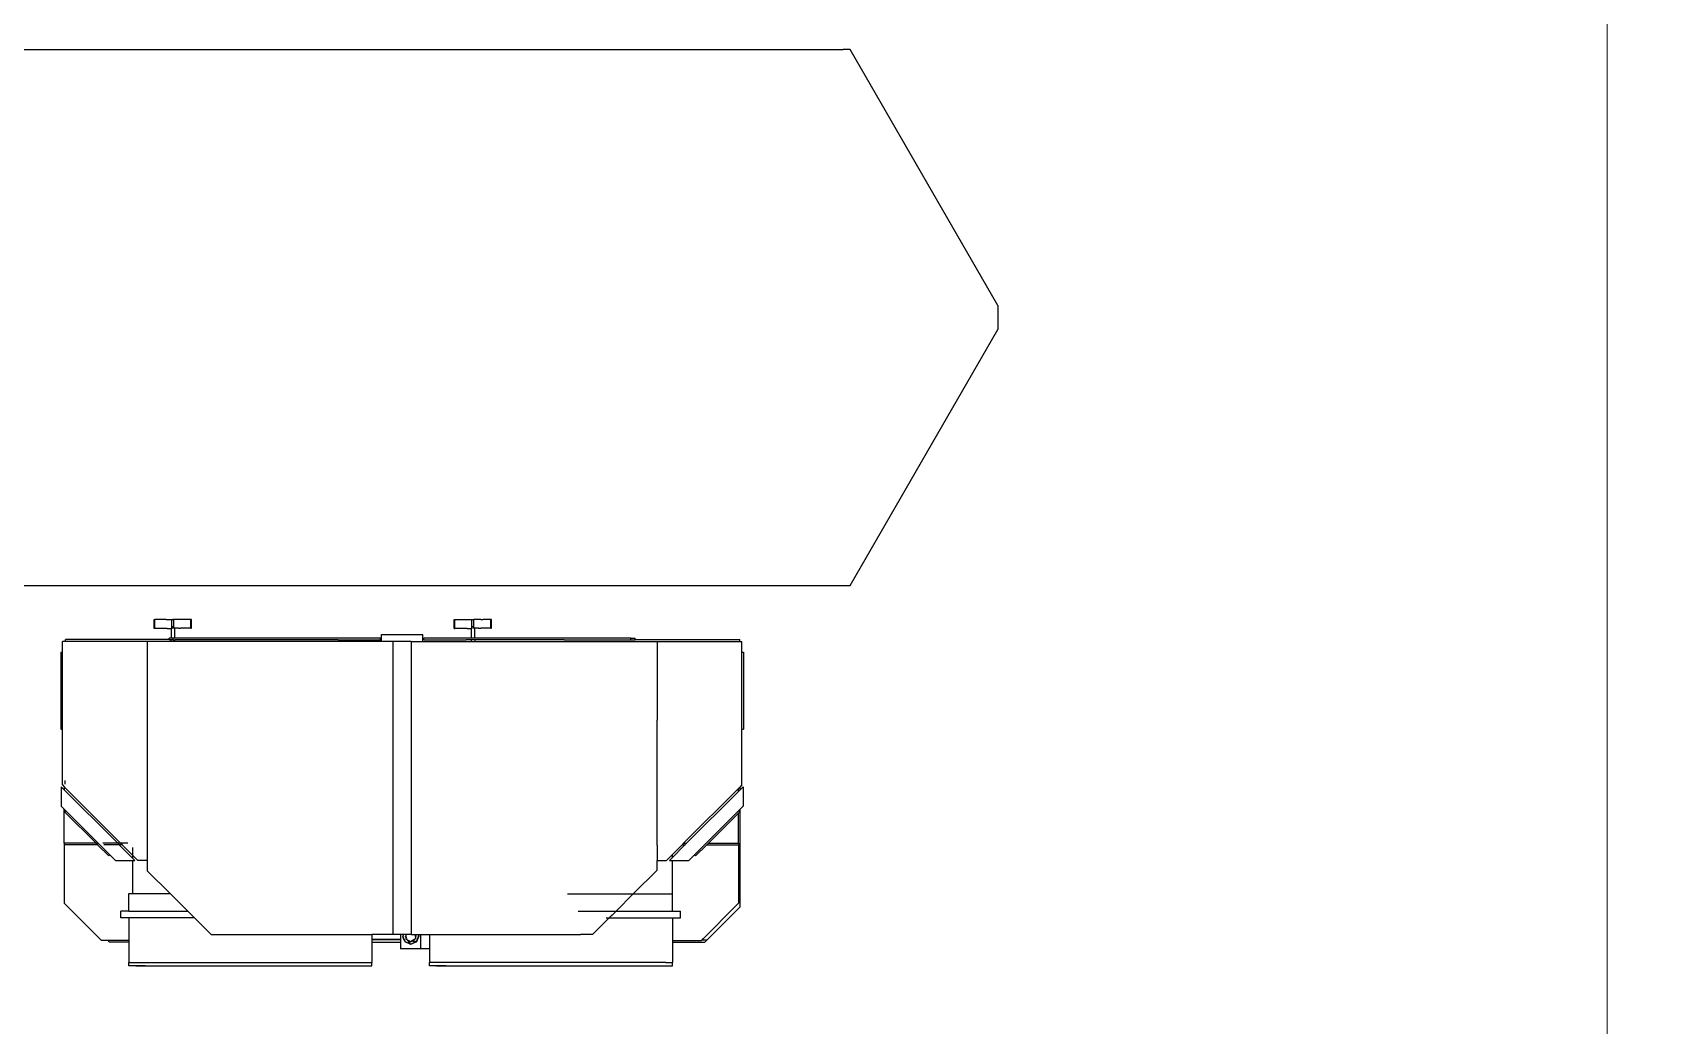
# Model space of a CAD drawing. Header units: millimetres. Extents: x 0 to 154200, y 0 to 64595.
# Drawn here: x 45035 to 48093, y 20537 to 22408 of the extents above; entities that cross this region are included whole.
import ezdxf

# ---------------------------------------------------------------- set-up
doc = ezdxf.new("R2010")
doc.units = ezdxf.units.MM
doc.layers.add('Equipment', color=7, linetype='Continuous', true_color=0xffffff)
doc.layers.add('Floor', color=7, linetype='Continuous', lineweight=9)

# ---------------------------------------------------------------- blocks, each defined once
blk = doc.blocks.new('Main_CVD')
at = {"layer": 'Equipment', "lineweight": -3}
for points in [[(338.2, -1253.7, 0), (338.2, -1618.7, 0)], [(1348.2, -1254.7, 0), (1348.2, -1618.7, 0)], [(-260.5, -1540.4, 0), (-330.7, -1610.6, 0)], [(-260.5, -1540.4, 0), (-330.7, -1610.6, 0)], [(-330.7, -1610.6, 0), (-260.5, -1540.4, 0)], [(-150.5, -1540.4, 0), (-260.5, -1540.4, 0)], [(-180, -1636.9, 0), (-86.1, -1542.9, 0)], [(-147.7, -1540.4, 0), (-150.5, -1540.4, 0)], [(-150.5, -1603.2, 0), (-150.5, -1540.4, 0)], [(-150.5, -1649.6, 0), (-41.3, -1540.4, 0)], [(-41.3, -1534.7, 0), (-147.7, -1641.2, 0)], [(-147.7, -1540.4, 0), (-83.6, -1540.4, 0)], [(-147.7, -1600.4, 0), (-147.7, -1540.4, 0)], [(-147.7, -1600.4, 0), (-88.2, -1540.8, 0)], [(-147.7, -1600.4, 0), (-88.2, -1540.8, 0)], [(-88.2, -1540.8, 0), (-147.7, -1600.4, 0)], [(-88.2, -1540.8, 0), (-147.7, -1600.4, 0)], [(-88.2, -1540.8, 0), (-147.7, -1600.4, 0)], [(-88.2, -1540.8, 0), (-147.7, -1600.4, 0)], [(-77.9, -1534.7, 0), (-122.5, -1579.3, 0)], [(-122.5, -1579.3, 0), (-86.1, -1542.9, 0)], [(-86.1, -1542.9, 0), (-88.2, -1540.8, 0)], [(-41.3, -1534.7, 0), (-77.9, -1534.7, 0)], [(-41.3, -1534.7, 0), (-47, -1540.4, 0)], [(-41.3, -1534.7, 0), (-47, -1540.4, 0)], [(-40.9, -1540.4, 0), (-47, -1540.4, 0)], [(-37.8, -1536.9, 0), (-41.3, -1540.4, 0)], [(-37.8, -1536.9, 0), (67.3, -1536.9, 0)], [(-29.3, -1541.9, 0), (-36.1, -1541.9, 0)], [(67.3, -1533.9, 0), (67.3, -1536.9, 0)], [(212.3, -1533.9, 0), (67.3, -1533.9, 0)], [(67.3, -1536.9, 0), (212.3, -1536.9, 0)], [(212.3, -1533.9, 0), (212.3, -1536.9, 0)], [(212.3, -1536.9, 0), (232.9, -1536.9, 0)], [(232.9, -1542.7, 0), (232.9, -1536.9, 0)], [(232.9, -1542.7, 0), (236.3, -1542.7, 0)], [(232.9, -1696.9, 0), (232.9, -1542.7, 0)], [(236.3, -1737.9, 0), (236.3, -1542.7, 0)], [(-330.7, -1622.4, 0), (-330.7, -1610.6, 0)], [(-150.5, -1603.2, 0), (-171.6, -1624.3, 0)], [(-171.6, -1624.3, 0), (-150.5, -1603.2, 0)], [(-147.7, -1600.4, 0), (-150.5, -1603.2, 0)], [(-150.5, -1603.2, 0), (-147.7, -1600.4, 0)], [(-147.7, -1600.4, 0), (-150.5, -1603.2, 0)], [(-147.7, -1600.4, 0), (-150.5, -1603.2, 0)], [(-147.7, -1600.4, 0), (-150.5, -1603.2, 0)], [(-150.5, -1603.2, 0), (-147.7, -1600.4, 0)], [(-150.5, -1644, 0), (-150.5, -1615.2, 0)], [(-147.7, -1641.2, 0), (-147.7, -1613.1, 0)], [(338.2, -1618.7, 0), (338.2, -3007.4, 0)], [(1348.2, -1618.7, 0), (1348.2, -3007.4, 0)], [(-330.7, -1622.4, 0), (-333.9, -1625.6, 0)], [(-330.7, -1622.4, 0), (-333.9, -1625.6, 0)], [(-333.9, -1662.4, 0), (-333.9, -1625.6, 0)], [(-330.7, -1662.4, 0), (-330.7, -1622.4, 0)], [(-288.2, -1647.1, 0), (-275.5, -1647.1, 0)], [(-288.2, -1662.4, 0), (-288.2, -1647.1, 0)], [(-275.5, -1662.4, 0), (-275.5, -1647.1, 0)], [(-180, -1636.9, 0), (-169.5, -1626.4, 0)], [(-180, -1636.9, 0), (-169.5, -1626.4, 0)], [(-180, -1636.9, 0), (-180, -1669.6, 0)], [(-150.5, -1644, 0), (-176.1, -1669.6, 0)], [(-150.5, -1644, 0), (-176.1, -1669.6, 0)], [(-150.5, -1644, 0), (-176.1, -1669.6, 0)], [(-169.5, -1626.4, 0), (-171.6, -1624.3, 0)], [(-170.5, -1669.6, 0), (-150.5, -1649.6, 0)], [(-150.5, -1649.6, 0), (-170.5, -1669.6, 0)], [(-150.5, -1649.6, 0), (-170.5, -1669.6, 0)], [(-147.7, -1641.2, 0), (-150.5, -1644, 0)], [(-147.7, -1641.2, 0), (-150.5, -1644, 0)], [(-147.7, -1641.2, 0), (-150.5, -1644, 0)], [(-150.5, -1649.6, 0), (-150.5, -1644, 0)], [(-150.5, -1649.6, 0), (-147.7, -1646.8, 0)], [(-147.7, -1646.8, 0), (-150.5, -1649.6, 0)], [(-147.7, -1646.8, 0), (-147.7, -1641.2, 0)], [(-147.7, -1660.5, 0), (-147.7, -1646.8, 0)], [(-378.9, -1692.9, 0), (-378.9, -1662.4, 0)], [(-378.9, -1662.4, 0), (-372.1, -1662.4, 0)], [(-378.9, -1675.1, 0), (-378.9, -2106.9, 0)], [(-333.9, -1662.4, 0), (-372.1, -1662.4, 0)], [(-372.1, -1662.4, 0), (-372.1, -1692.9, 0)], [(-330.7, -1662.4, 0), (-333.9, -1662.4, 0)], [(-288.2, -1662.4, 0), (-330.7, -1662.4, 0)], [(-288.2, -1785.7, 0), (-288.2, -1662.4, 0)], [(-275.5, -1662.4, 0), (-275.5, -1773, 0)], [(-275.5, -1662.4, 0), (-242.5, -1662.4, 0)], [(-243, -1740.6, 0), (-243, -1669.6, 0)], [(-243, -1669.6, 0), (-180, -1669.6, 0)], [(-242.5, -1662.4, 0), (-242.5, -1669.6, 0)], [(-170.5, -1669.6, 0), (-180.1, -1679.2, 0)], [(-170.5, -1669.6, 0), (-180.1, -1679.2, 0)], [(-180.1, -1679.2, 0), (-170.5, -1669.6, 0)], [(-180.1, -1696.9, 0), (-180.1, -1679.2, 0)], [(-176.1, -1669.6, 0), (-180, -1673.5, 0)], [(-176.1, -1669.6, 0), (-180, -1673.5, 0)], [(-176.1, -1669.6, 0), (-180, -1673.5, 0)], [(-180, -1669.6, 0), (-180, -1673.5, 0)], [(-176.1, -1669.6, 0), (-170.5, -1669.6, 0)], [(-170.5, -1669.6, 0), (-155.8, -1669.6, 0)], [(-372.1, -1692.9, 0), (-372.1, -2089.1, 0)], [(-243, -1740.6, 0), (-199.3, -1696.9, 0)], [(-199.3, -1696.9, 0), (-243, -1740.6, 0)], [(-243, -1740.6, 0), (-199.3, -1696.9, 0)], [(-180.1, -1696.9, 0), (-199.3, -1696.9, 0)], [(-151.1, -1696.9, 0), (-180.1, -1696.9, 0)], [(84.6, -1696.9, 0), (-151.1, -1696.9, 0)], [(204.5, -1696.9, 0), (84.6, -1696.9, 0)], [(232.9, -1696.9, 0), (204.5, -1696.9, 0)], [(232.9, -1741.8, 0), (232.9, -1696.9, 0)], [(257.1, -1711, 0), (257.1, -1709.9, 0)], [(257.1, -1709.9, 0), (265.5, -1710.5, 0)], [(257.1, -1709.9, 0), (273.9, -1709.9, 0)], [(257.1, -1711, 0), (273.9, -1711, 0)], [(257.1, -1726.2, 0), (257.1, -1711, 0)], [(265.5, -1710.5, 0), (273.9, -1709.9, 0)], [(265.5, -1710.5, 0), (273.9, -1711, 0)], [(273.9, -1709.9, 0), (273.9, -1711, 0)], [(273.9, -1732.4, 0), (273.9, -1711, 0)], [(-267.9, -1765.4, 0), (-243, -1740.6, 0)], [(-243, -1740.6, 0), (-267.9, -1765.4, 0)], [(-267.9, -1765.4, 0), (-243, -1740.6, 0)], [(232.9, -1741.7, 0), (236, -1741.7, 0)], [(232.9, -1741.8, 0), (236, -1741.8, 0)], [(232.9, -1748.5, 0), (232.9, -1741.8, 0)], [(235.9, -1737.9, 0), (238.9, -1737.9, 0)], [(235.9, -1745.9, 0), (235.9, -1737.9, 0)], [(238.9, -1741.8, 0), (238.9, -1737.9, 0)], [(257.1, -1741.7, 0), (238.9, -1741.7, 0)], [(238.9, -1745.9, 0), (238.9, -1741.8, 0)], [(257.1, -1730.2, 0), (257.1, -1726.2, 0)], [(257.1, -1734.2, 0), (257.1, -1730.2, 0)], [(257.1, -1734.2, 0), (257.1, -1741.7, 0)], [(257.1, -1741.7, 0), (257.1, -1742.9, 0)], [(257.1, -1742.9, 0), (260.1, -1742.9, 0)], [(257.5, -1745.1, 0), (257.5, -1742.9, 0)], [(260.1, -1742.9, 0), (273.9, -1742.9, 0)], [(260.1, -1742.9, 0), (260.1, -1744.7, 0)], [(273.9, -1732.4, 0), (273.9, -1734.2, 0)], [(273.9, -1734.2, 0), (273.9, -1742.9, 0)], [(273.9, -1742.9, 0), (273.9, -1744.7, 0)], [(-288.2, -1785.7, 0), (-275.5, -1773, 0)], [(-288.2, -1785.7, 0), (-275.5, -1773, 0)], [(-275.5, -1773, 0), (-288.2, -1785.7, 0)], [(-275.5, -1773, 0), (-267.9, -1765.4, 0)], [(-275.5, -1773, 0), (-267.9, -1765.4, 0)], [(-267.9, -1765.4, 0), (-275.5, -1773, 0)], [(232.9, -2138.1, 0), (232.9, -1748.5, 0)], [(232.9, -1748.5, 0), (235.9, -1748.5, 0)], [(235.9, -1745.9, 0), (238.9, -1745.9, 0)], [(235.9, -1745.9, 0), (235.9, -1748.5, 0)], [(235.9, -1871.9, 0), (235.9, -1748.5, 0)], [(238.9, -1748.5, 0), (238.9, -1745.9, 0)], [(238.9, -1748.5, 0), (257.5, -1748.5, 0)], [(238.9, -1871.9, 0), (238.9, -1748.5, 0)], [(257.5, -1746.8, 0), (257.5, -1745.1, 0)], [(257.5, -1748.5, 0), (257.5, -1746.9, 0)], [(257.5, -1746.9, 0), (260.1, -1746.9, 0)], [(257.5, -1755.5, 0), (257.5, -1748.5, 0)], [(257.5, -1755.5, 0), (257.5, -1759.7, 0)], [(257.5, -1778.8, 0), (257.5, -1759.7, 0)], [(260.1, -1746.9, 0), (260.1, -1744.7, 0)], [(260.1, -1746.9, 0), (273.9, -1746.9, 0)], [(273.9, -1746.9, 0), (273.9, -1744.7, 0)], [(273.9, -1755.5, 0), (273.9, -1746.9, 0)], [(273.9, -1757.1, 0), (273.9, -1755.5, 0)], [(273.9, -1759.7, 0), (273.9, -1757.1, 0)], [(273.9, -1763.5, 0), (273.9, -1759.7, 0)], [(273.9, -1778.8, 0), (273.9, -1763.5, 0)], [(-319.6, -1817.1, 0), (-296.9, -1794.4, 0)], [(-319.6, -1817.1, 0), (-296.9, -1794.4, 0)], [(-296.9, -1794.4, 0), (-319.6, -1817.1, 0)], [(-296.9, -1794.4, 0), (-288.2, -1785.7, 0)], [(-288.2, -1785.7, 0), (-296.9, -1794.4, 0)], [(-296.9, -1794.4, 0), (-288.2, -1785.7, 0)], [(257.5, -1778.8, 0), (257.5, -1779.9, 0)], [(257.5, -1778.8, 0), (265.7, -1779.4, 0)], [(257.5, -1778.8, 0), (273.9, -1778.8, 0)], [(257.5, -1779.9, 0), (265.7, -1779.4, 0)], [(257.5, -1779.9, 0), (273.9, -1779.9, 0)], [(265.7, -1779.4, 0), (273.9, -1779.9, 0)], [(273.9, -1779.9, 0), (273.9, -1778.8, 0)], [(-319.6, -1817.1, 0), (-319.6, -1843, 0)], [(-319.6, -1843, 0), (-319.6, -1946.3, 0)], [(235.9, -1904.4, 0), (235.9, -1871.9, 0)], [(238.9, -1904.4, 0), (238.9, -1871.9, 0)], [(235.9, -2056.4, 0), (235.9, -1904.4, 0)], [(238.9, -2056.4, 0), (238.9, -1904.4, 0)], [(-319.6, -1946.3, 0), (-319.6, -2119.6, 0)], [(235.9, -2056.4, 0), (235.9, -2135.9, 0)], [(238.9, -2135.9, 0), (238.9, -2056.4, 0)], [(-378.9, -2089.1, 0), (-378.9, -2119.6, 0)], [(-372.1, -2089.1, 0), (-372.1, -2106.9, 0)], [(-372.1, -2106.9, 0), (-372.1, -2119.6, 0)], [(-378.9, -2119.6, 0), (-372.1, -2119.6, 0)], [(-333.9, -2119.6, 0), (-372.1, -2119.6, 0)], [(-328.9, -2119.6, 0), (-333.9, -2119.6, 0)], [(-333.9, -2119.6, 0), (-333.9, -2173.6, 0)], [(-329.6, -2173.6, 0), (-329.6, -2119.6, 0)], [(-319.6, -2119.6, 0), (-328.9, -2119.6, 0)], [(-328.9, -2173.6, 0), (-328.9, -2119.6, 0)], [(-319.6, -2160, 0), (-319.6, -2119.6, 0)], [(232.9, -2160, 0), (232.9, -2138.1, 0)], [(232.9, -2138.1, 0), (236.3, -2138.1, 0)], [(235.9, -2135.9, 0), (238.9, -2135.9, 0)], [(236.3, -2135.9, 0), (236.3, -2138.1, 0)], [(236.3, -2138.1, 0), (246, -2138.1, 0)], [(246, -2138.1, 0), (246, -2215.5, 0)], [(-319.6, -2173.6, 0), (-319.6, -2160, 0)], [(-319.6, -2160, 0), (-268.9, -2160, 0)], [(-268.9, -2160, 0), (-267.7, -2160, 0)], [(-267.7, -2160, 0), (-225.5, -2160, 0)], [(-225.5, -2160, 0), (-195.5, -2160, 0)], [(-195.5, -2160, 0), (158.2, -2160, 0)], [(158.2, -2160, 0), (189.5, -2160, 0)], [(189.5, -2160, 0), (213.6, -2160, 0)], [(213.6, -2160, 0), (232.9, -2160, 0)], [(232.9, -2193.6, 0), (232.9, -2160, 0)], [(-333.9, -2173.6, 0), (-346.6, -2173.6, 0)], [(-346.6, -2211.6, 0), (-346.6, -2173.6, 0)], [(-337.8, -2192.8, 0), (-336, -2188.5, 0)], [(-337.8, -2192.8, 0), (-336.9, -2192.1, 0)], [(-337.8, -2192.8, 0), (-336.9, -2192.1, 0)], [(-337.8, -2192.8, 0), (-336.5, -2196, 0)], [(-337.8, -2192.8, 0), (-336, -2197.3, 0)], [(-337.8, -2193, 0), (-337.7, -2192.9, 0)], [(-337.8, -2193, 0), (-336, -2197.3, 0)], [(-336, -2188.5, 0), (-337.7, -2192.8, 0)], [(-336.9, -2192.1, 0), (-333.7, -2189.7, 0)], [(-336.9, -2192.1, 0), (-335.5, -2191.1, 0)], [(-335.9, -2197.4, 0), (-336.5, -2196, 0)], [(-336, -2188.5, 0), (-333.4, -2182.4, 0)], [(-333.5, -2182.4, 0), (-336, -2188.5, 0)], [(-336, -2197.3, 0), (-333.4, -2203.3, 0)], [(-336, -2197.3, 0), (-333.5, -2203.4, 0)], [(-335.9, -2197.4, 0), (-333.5, -2203.4, 0)], [(-335.5, -2191.1, 0), (-333.7, -2189.7, 0)], [(-328.9, -2173.6, 0), (-333.9, -2173.6, 0)], [(-333.7, -2189.7, 0), (-331.3, -2187.9, 0)], [(-333.7, -2189.7, 0), (-333.3, -2189.4, 0)], [(-333.5, -2182.4, 0), (-333.4, -2182.3, 0)], [(-333.5, -2203.4, 0), (-332.8, -2201.6, 0)], [(-333.5, -2203.4, 0), (-332.8, -2201.7, 0)], [(-333.4, -2182.3, 0), (-333.3, -2182.2, 0)], [(-333.3, -2182.2, 0), (-327.2, -2179.7, 0)], [(-333.3, -2182.2, 0), (-330.2, -2180.9, 0)], [(-331.3, -2187.9, 0), (-333.3, -2189.4, 0)], [(-331.3, -2189.5, 0), (-333.2, -2192.8, 0)], [(-333.2, -2192.8, 0), (-331.3, -2189.5, 0)], [(-333.2, -2192.8, 0), (-331.3, -2189.5, 0)], [(-328, -2201.7, 0), (-333.2, -2192.8, 0)], [(-333.2, -2192.8, 0), (-332.1, -2194.7, 0)], [(-333.2, -2192.8, 0), (-332.1, -2194.7, 0)], [(-333, -2182.2, 0), (-322.9, -2177.9, 0)], [(-333, -2198.3, 0), (-332.8, -2201.7, 0)], [(-332.1, -2199.7, 0), (-333, -2198.3, 0)], [(-332.5, -2201, 0), (-332.8, -2201.7, 0)], [(-332.8, -2201.6, 0), (-332.5, -2201, 0)], [(-332.5, -2201, 0), (-331.3, -2197.8, 0)], [(-332.1, -2199.7, 0), (-332.5, -2201, 0)], [(-332.1, -2194.7, 0), (-332.3, -2195.6, 0)], [(-331.8, -2195.2, 0), (-332.3, -2195.6, 0)], [(-332.1, -2199.7, 0), (-332.3, -2195.6, 0)], [(-331.5, -2195.8, 0), (-332.1, -2199.7, 0)], [(-331.3, -2197.8, 0), (-332.1, -2199.7, 0)], [(-331.3, -2189.5, 0), (-328.1, -2183.9, 0)], [(-331.3, -2187.9, 0), (-329.9, -2187.1, 0)], [(-331.3, -2187.9, 0), (-330, -2187.1, 0)], [(-331.3, -2189.5, 0), (-330, -2187.1, 0)], [(-331.3, -2189.5, 0), (-330, -2187.1, 0)], [(-331.3, -2189.5, 0), (-331.3, -2187.9, 0)], [(-331.3, -2196.1, 0), (-331.3, -2197.8, 0)], [(-328, -2201.7, 0), (-331.3, -2196.1, 0)], [(-329.8, -2198.7, 0), (-331.3, -2197.8, 0)], [(-329.8, -2198.7, 0), (-331.3, -2197.8, 0)], [(-330.2, -2180.9, 0), (-326.9, -2179.6, 0)], [(-328.1, -2183.9, 0), (-329.9, -2187.1, 0)], [(-319.6, -2173.6, 0), (-328.9, -2173.6, 0)], [(-321.4, -2183.8, 0), (-328.1, -2183.9, 0)], [(-324.6, -2201.7, 0), (-328, -2201.7, 0)], [(-327.2, -2179.7, 0), (-322.8, -2177.9, 0)], [(-327.2, -2179.7, 0), (-322.9, -2177.9, 0)], [(-327.2, -2179.7, 0), (-326.9, -2179.6, 0)], [(-324.3, -2183.9, 0), (-327.1, -2185.5, 0)], [(-326.9, -2179.6, 0), (-322.9, -2177.9, 0)], [(-326.9, -2179.6, 0), (-326.4, -2179.4, 0)], [(-322.7, -2177.9, 0), (-326.4, -2179.4, 0)], [(-320.9, -2201.6, 0), (-324.6, -2201.7, 0)], [(-322.8, -2202.7, 0), (-324.6, -2201.7, 0)], [(-324.6, -2201.7, 0), (-322.8, -2202.7, 0)], [(-324.3, -2183.9, 0), (-322.8, -2183, 0)], [(-322.8, -2183, 0), (-324.3, -2183.9, 0)], [(-322.8, -2177.9, 0), (-322.9, -2177.9, 0)], [(-319.6, -2179.2, 0), (-322.8, -2177.9, 0)], [(-319.6, -2179.2, 0), (-322.8, -2177.9, 0)], [(-319.6, -2179.2, 0), (-322.8, -2177.9, 0)], [(-321.4, -2183.8, 0), (-322.8, -2183, 0)], [(-321.4, -2183.8, 0), (-322.8, -2183, 0)], [(-320.9, -2201.6, 0), (-322.8, -2202.7, 0)], [(-322.8, -2202.7, 0), (-321, -2201.6, 0)], [(-319.6, -2179.2, 0), (-322.7, -2177.9, 0)], [(-319.6, -2179.2, 0), (-322.7, -2177.9, 0)], [(-319.6, -2183.8, 0), (-321.4, -2183.8, 0)], [(-319.6, -2201.6, 0), (-320.9, -2201.6, 0)], [(-319.6, -2179.2, 0), (-319.6, -2173.6, 0)], [(-319.6, -2183.8, 0), (-319.6, -2179.2, 0)], [(-319.6, -2193.6, 0), (-319.6, -2183.8, 0)], [(-313.1, -2193.6, 0), (-319.6, -2193.6, 0)], [(-319.6, -2193.6, 0), (-319.6, -2201.6, 0)], [(-319.6, -2201.6, 0), (-319.6, -2206.5, 0)], [(-308.1, -2193.6, 0), (-313.1, -2193.6, 0)], [(-300.4, -2193.6, 0), (-308.1, -2193.6, 0)], [(-295.6, -2193.6, 0), (-300.4, -2193.6, 0)], [(-276, -2193.6, 0), (-295.6, -2193.6, 0)], [(-270.9, -2193.6, 0), (-276, -2193.6, 0)], [(-268.9, -2193.6, 0), (-270.9, -2193.6, 0)], [(-267.7, -2193.6, 0), (-268.9, -2193.6, 0)], [(-225.5, -2193.6, 0), (-267.7, -2193.6, 0)], [(-195.5, -2193.6, 0), (-225.5, -2193.6, 0)], [(158.2, -2193.6, 0), (-195.5, -2193.6, 0)], [(189.5, -2193.6, 0), (158.2, -2193.6, 0)], [(213.6, -2193.6, 0), (189.5, -2193.6, 0)], [(232.9, -2193.6, 0), (213.6, -2193.6, 0)], [(232.9, -2193.6, 0), (232.9, -2215.5, 0)], [(-378.9, -2259.1, 0), (-378.9, -2228.6, 0)], [(-378.9, -2228.6, 0), (-372.1, -2228.6, 0)], [(-346.6, -2228.6, 0), (-372.1, -2228.6, 0)], [(-372.1, -2259.1, 0), (-372.1, -2228.6, 0)], [(-333.9, -2211.6, 0), (-346.6, -2211.6, 0)], [(-346.6, -2228.6, 0), (-346.6, -2211.6, 0)], [(-333.9, -2228.6, 0), (-346.6, -2228.6, 0)], [(-329.6, -2211.6, 0), (-333.9, -2211.6, 0)], [(-329.6, -2228.6, 0), (-333.9, -2228.6, 0)], [(-333.4, -2203.5, 0), (-333.5, -2203.4, 0)], [(-333.4, -2203.3, 0), (-333.3, -2203.6, 0)], [(-333.3, -2203.6, 0), (-333.4, -2203.3, 0)], [(-333.3, -2203.6, 0), (-333.4, -2203.5, 0)], [(-327.2, -2206.1, 0), (-333.3, -2203.5, 0)], [(-333.3, -2203.5, 0), (-329.7, -2205, 0)], [(-333.3, -2203.6, 0), (-327.2, -2206.1, 0)], [(-327.2, -2206.1, 0), (-333.3, -2203.6, 0)], [(-327.2, -2206.1, 0), (-333.3, -2203.6, 0)], [(-329.7, -2205, 0), (-326.3, -2206.4, 0)], [(-319.6, -2211.6, 0), (-329.6, -2211.6, 0)], [(-319.6, -2228.6, 0), (-329.6, -2228.6, 0)], [(-322.9, -2207.9, 0), (-327.2, -2206.1, 0)], [(-325.2, -2206.9, 0), (-327.2, -2206.1, 0)], [(-327.2, -2206.1, 0), (-325.2, -2206.9, 0)], [(-325.2, -2206.9, 0), (-327.2, -2206.1, 0)], [(-326.3, -2206.4, 0), (-322.9, -2207.9, 0)], [(-325.2, -2206.9, 0), (-323, -2207.8, 0)], [(-322.7, -2207.9, 0), (-322.9, -2207.8, 0)], [(-319.6, -2206.5, 0), (-322.8, -2207.9, 0)], [(-319.6, -2206.6, 0), (-322.8, -2207.9, 0)], [(-319.6, -2206.6, 0), (-322.7, -2207.9, 0)], [(-319.6, -2206.6, 0), (-322.7, -2207.9, 0)], [(-319.6, -2206.6, 0), (-322.7, -2207.9, 0)], [(-319.6, -2206.5, 0), (-319.6, -2211.6, 0)], [(-319.6, -2211.6, 0), (-319.6, -2228.6, 0)], [(-319.6, -2228.6, 0), (-319.6, -2409.2, 0)], [(232.9, -2215.5, 0), (236.3, -2215.5, 0)], [(232.9, -2215.5, 0), (232.9, -2306.7, 0)], [(235.9, -2217.7, 0), (238.9, -2217.7, 0)], [(235.9, -2217.7, 0), (235.9, -2297.2, 0)], [(236.3, -2215.5, 0), (246, -2215.5, 0)], [(236.3, -2217.7, 0), (236.3, -2215.5, 0)], [(238.9, -2297.2, 0), (238.9, -2217.7, 0)], [(-378.9, -2241.3, 0), (-378.9, -2673.1, 0)], [(-372.1, -2655.3, 0), (-372.1, -2259.1, 0)], [(257.1, -2275, 0), (257.1, -2276.1, 0)], [(257.1, -2275, 0), (265.5, -2275.6, 0)], [(257.1, -2275, 0), (273.9, -2275, 0)], [(257.1, -2276.1, 0), (273.9, -2276.1, 0)], [(257.1, -2291.3, 0), (257.1, -2276.1, 0)], [(257.1, -2295.3, 0), (257.1, -2291.3, 0)], [(265.5, -2275.6, 0), (273.9, -2275, 0)], [(265.5, -2275.6, 0), (273.9, -2276.1, 0)], [(273.9, -2275, 0), (273.9, -2276.1, 0)], [(273.9, -2276.1, 0), (273.9, -2297.4, 0)], [(235.9, -2306.7, 0), (232.9, -2306.7, 0)], [(232.9, -2306.7, 0), (232.9, -2313.5, 0)], [(235.9, -2313.5, 0), (232.9, -2313.5, 0)], [(232.9, -2313.5, 0), (232.9, -2656.7, 0)], [(235.9, -2306.8, 0), (235.9, -2297.2, 0)], [(235.9, -2313.5, 0), (235.9, -2306.8, 0)], [(235.9, -2449.2, 0), (235.9, -2313.5, 0)], [(238.9, -2306.8, 0), (238.9, -2297.2, 0)], [(257.1, -2306.7, 0), (238.9, -2306.7, 0)], [(238.9, -2313.5, 0), (238.9, -2306.8, 0)], [(238.9, -2313.5, 0), (257.5, -2313.5, 0)], [(238.9, -2449.2, 0), (238.9, -2313.5, 0)], [(257.1, -2299.3, 0), (257.1, -2295.3, 0)], [(257.1, -2299.3, 0), (257.1, -2306.7, 0)], [(257.1, -2306.7, 0), (257.1, -2308, 0)], [(257.1, -2308, 0), (260.1, -2308, 0)], [(257.5, -2312, 0), (257.5, -2310.1, 0)], [(257.5, -2313.5, 0), (257.5, -2312, 0)], [(257.5, -2312, 0), (260.1, -2312, 0)], [(257.5, -2320.6, 0), (257.5, -2313.5, 0)], [(257.5, -2320.6, 0), (257.5, -2324.8, 0)], [(260.1, -2309.7, 0), (260.1, -2308, 0)], [(260.1, -2308, 0), (273.9, -2308, 0)], [(260.1, -2312, 0), (260.1, -2309.7, 0)], [(260.1, -2312, 0), (273.9, -2312, 0)], [(273.9, -2297.4, 0), (273.9, -2299.3, 0)], [(273.9, -2299.3, 0), (273.9, -2308, 0)], [(273.9, -2308, 0), (273.9, -2309.7, 0)], [(273.9, -2309.7, 0), (273.9, -2312, 0)], [(273.9, -2320.6, 0), (273.9, -2312, 0)], [(273.9, -2322.1, 0), (273.9, -2320.6, 0)], [(273.9, -2324.8, 0), (273.9, -2322.1, 0)], [(257.5, -2343.9, 0), (257.5, -2324.8, 0)], [(257.5, -2343.9, 0), (257.5, -2345, 0)], [(257.5, -2343.9, 0), (265.7, -2344.4, 0)], [(257.5, -2343.9, 0), (273.9, -2343.9, 0)], [(257.5, -2345, 0), (265.7, -2344.4, 0)], [(257.5, -2345, 0), (273.9, -2345, 0)], [(265.7, -2344.4, 0), (273.9, -2345, 0)], [(273.9, -2324.8, 0), (273.9, -2328.6, 0)], [(273.9, -2343.9, 0), (273.9, -2328.6, 0)], [(273.9, -2345, 0), (273.9, -2343.9, 0)], [(-319.6, -2409.2, 0), (-319.6, -2512.5, 0)], [(235.9, -2481.7, 0), (235.9, -2449.2, 0)], [(238.9, -2481.7, 0), (238.9, -2449.2, 0)], [(-243, -2488, 0), (-243, -2612.1, 0)], [(235.9, -2481.7, 0), (235.9, -2607.7, 0)], [(238.9, -2607.7, 0), (238.9, -2481.7, 0)], [(-319.6, -2535.4, 0), (-319.6, -2512.5, 0)], [(-319.6, -2535.4, 0), (-294, -2561, 0)], [(-294, -2561, 0), (-319.6, -2535.4, 0)], [(-294, -2561, 0), (-319.6, -2535.4, 0)], [(-275.5, -2508.1, 0), (-275.5, -2579.5, 0)], [(-275.5, -2579.5, 0), (-294, -2561, 0)], [(-288.2, -2561, 0), (-288.2, -2566.8, 0)], [(-275.5, -2579.5, 0), (-288.2, -2566.8, 0)], [(-275.5, -2579.5, 0), (-288.2, -2566.8, 0)], [(-288.2, -2566.8, 0), (-288.2, -2685.8, 0)], [(-275.5, -2579.5, 0), (-275.5, -2685.8, 0)], [(-243, -2612.1, 0), (-275.5, -2579.5, 0)], [(-275.5, -2579.5, 0), (-243, -2612.1, 0)], [(-243, -2612.1, 0), (-275.5, -2579.5, 0)], [(-243, -2612.1, 0), (-243, -2685.8, 0)], [(-198.4, -2656.7, 0), (-243, -2612.1, 0)], [(-243, -2612.1, 0), (-198.4, -2656.7, 0)], [(-198.4, -2656.7, 0), (-243, -2612.1, 0)], [(235.9, -2607.7, 0), (238.9, -2607.7, 0)], [(235.9, -2607.7, 0), (235.9, -2615.7, 0)], [(235.9, -2615.7, 0), (238.9, -2615.7, 0)], [(236.3, -2615.7, 0), (236.3, -2812.7, 0)], [(238.9, -2607.7, 0), (238.9, -2615.7, 0)], [(-378.9, -2655.3, 0), (-378.9, -2685.8, 0)], [(-372.1, -2673.1, 0), (-372.1, -2655.3, 0)], [(-198.4, -2656.7, 0), (-180.1, -2656.7, 0)], [(-180.1, -2656.7, 0), (-180.1, -2674.3, 0)], [(-151.1, -2656.7, 0), (-180.1, -2656.7, 0)], [(-151.1, -2656.7, 0), (84.6, -2656.7, 0)], [(204.5, -2656.7, 0), (84.6, -2656.7, 0)], [(232.9, -2656.7, 0), (204.5, -2656.7, 0)], [(232.9, -2656.7, 0), (232.9, -2812.7, 0)], [(-378.9, -2685.8, 0), (-372.1, -2685.8, 0)], [(-372.1, -2673.1, 0), (-372.1, -2685.8, 0)], [(-333.9, -2685.8, 0), (-372.1, -2685.8, 0)], [(-330.7, -2685.8, 0), (-333.9, -2685.8, 0)], [(-333.9, -2685.8, 0), (-333.9, -2746.7, 0)], [(-288.2, -2685.8, 0), (-330.7, -2685.8, 0)], [(-330.7, -2685.8, 0), (-330.7, -2740.2, 0)], [(-288.2, -2685.8, 0), (-288.2, -2701, 0)], [(-275.5, -2685.8, 0), (-180, -2685.8, 0)], [(-275.5, -2685.8, 0), (-275.5, -2701, 0)], [(-168.6, -2685.8, 0), (-180.1, -2674.3, 0)], [(-168.6, -2685.8, 0), (-180.1, -2674.3, 0)], [(-168.6, -2685.8, 0), (-180.1, -2674.3, 0)], [(-180, -2680.1, 0), (-180, -2685.8, 0)], [(-180, -2680.1, 0), (-147.7, -2712.4, 0)], [(-147.7, -2712.4, 0), (-180, -2680.1, 0)], [(-180, -2685.8, 0), (-180, -2716.7, 0)], [(-174.3, -2685.8, 0), (-168.6, -2685.8, 0)], [(-150.5, -2703.9, 0), (-168.6, -2685.8, 0)], [(-150.5, -2703.9, 0), (-168.6, -2685.8, 0)], [(-150.5, -2703.9, 0), (-168.6, -2685.8, 0)], [(-288.2, -2701, 0), (-275.5, -2701, 0)], [(-180, -2716.7, 0), (-169.5, -2727.2, 0)], [(-169.5, -2727.2, 0), (-180, -2716.7, 0)], [(-180, -2716.7, 0), (-169.5, -2727.2, 0)], [(-150.5, -2703.9, 0), (-150.5, -2709.6, 0)], [(-147.7, -2706.7, 0), (-150.5, -2703.9, 0)], [(-147.7, -2706.7, 0), (-150.5, -2703.9, 0)], [(-147.7, -2706.7, 0), (-150.5, -2703.9, 0)], [(-147.7, -2706.7, 0), (-147.7, -2712.4, 0)], [(-44.1, -2810.4, 0), (-147.7, -2706.7, 0)], [(-44.1, -2810.4, 0), (-147.7, -2706.7, 0)], [(-44.1, -2810.4, 0), (-147.7, -2706.7, 0)], [(-49.8, -2810.4, 0), (-147.7, -2712.4, 0)], [(-147.7, -2712.4, 0), (-49.8, -2810.4, 0)], [(-147.7, -2712.4, 0), (-49.8, -2810.4, 0)], [(-329.6, -2751, 0), (-333.9, -2746.7, 0)], [(-329.6, -2751, 0), (-333.9, -2746.7, 0)], [(-333.9, -2746.7, 0), (-329.6, -2751, 0)], [(-260.5, -2810.4, 0), (-330.7, -2740.2, 0)], [(-260.5, -2810.4, 0), (-330.7, -2740.2, 0)], [(-329.6, -2741.3, 0), (-330.7, -2740.2, 0)], [(-329.6, -2741.3, 0), (-329.6, -2751.1, 0)], [(-268, -2812.7, 0), (-329.6, -2751.1, 0)], [(-268, -2812.7, 0), (-329.6, -2751.1, 0)], [(-323.8, -2747.1, 0), (-329, -2741.9, 0)], [(-169.5, -2727.2, 0), (-171.6, -2729.3, 0)], [(-150.5, -2750.4, 0), (-171.6, -2729.3, 0)], [(-171.6, -2729.3, 0), (-150.5, -2750.4, 0)], [(-171.6, -2729.3, 0), (-150.5, -2750.4, 0)], [(-150.5, -2750.4, 0), (-171.6, -2729.3, 0)], [(-150.5, -2750.4, 0), (-171.6, -2729.3, 0)], [(-150.5, -2750.4, 0), (-171.6, -2729.3, 0)], [(-169.5, -2727.2, 0), (-150.5, -2746.2, 0)], [(-77.9, -2818.9, 0), (-150.5, -2746.2, 0)], [(-88.2, -2812.7, 0), (-150.5, -2750.4, 0)], [(-150.5, -2750.4, 0), (-88.2, -2812.7, 0)], [(-88.2, -2812.7, 0), (-150.5, -2750.4, 0)], [(-150.5, -2750.4, 0), (-88.2, -2812.7, 0)], [(-88.2, -2812.7, 0), (-150.5, -2750.4, 0)], [(-88.2, -2812.7, 0), (-150.5, -2750.4, 0)], [(-150.5, -2750.4, 0), (-150.5, -2810.4, 0)], [(-147.7, -2753.2, 0), (-147.7, -2810.4, 0)], [(-88.2, -2812.7, 0), (-268, -2812.7, 0)], [(-260.5, -2810.4, 0), (-263.7, -2807.2, 0)], [(-150.5, -2810.4, 0), (-260.5, -2810.4, 0)], [(-147.7, -2810.4, 0), (-150.5, -2810.4, 0)], [(-147.7, -2810.4, 0), (-90.5, -2810.4, 0)], [(-88.2, -2812.7, 0), (-86.1, -2810.6, 0)], [(-84.1, -2812.7, 0), (-88.2, -2812.7, 0)], [(-84.1, -2812.7, 0), (-77.9, -2818.9, 0)], [(-41.3, -2818.9, 0), (-49.8, -2810.4, 0)], [(-49.8, -2810.4, 0), (-44.1, -2810.4, 0)], [(-41.8, -2812.7, 0), (-47.5, -2812.7, 0)], [(-41.8, -2812.7, 0), (-44.1, -2810.4, 0)], [(-37.8, -2816.7, 0), (-41.8, -2812.7, 0)], [(-37.8, -2816.7, 0), (-41.8, -2812.7, 0)], [(232.9, -2812.7, 0), (236.3, -2812.7, 0)], [(232.9, -2812.7, 0), (232.9, -2816.7, 0)], [(-41.3, -2818.9, 0), (-77.9, -2818.9, 0)], [(-37.8, -2816.7, 0), (67.3, -2816.7, 0)], [(67.3, -2816.7, 0), (67.3, -2819.7, 0)], [(67.3, -2816.7, 0), (212.3, -2816.7, 0)], [(212.3, -2819.7, 0), (67.3, -2819.7, 0)], [(212.3, -2816.7, 0), (232.9, -2816.7, 0)], [(212.3, -2816.7, 0), (212.3, -2819.7, 0)], [(338.2, -3007.4, 0), (338.2, -3020.3, 0)], [(338.2, -3020.3, 0), (820.5, -3298.7, 0)], [(338.2, -3020.3, 0), (820.5, -3298.7, 0)], [(866, -3298.7, 0), (1348.2, -3020.3, 0)], [(866, -3298.7, 0), (1348.2, -3020.3, 0)], [(1348.2, -3020.3, 0), (1348.2, -3007.4, 0)], [(866, -3298.7, 0), (820.5, -3298.7, 0)]]:
    blk.add_polyline3d(points, dxfattribs=at)

msp = doc.modelspace()

# ---------------------------------------------------------------- linework, layer by layer
at = {"layer": 'Floor'}
for points in [[(36000, 9800), (36000, 54800), (48000, 54800), (48000, 9800), (36000, 9800)], [(48000, 9800), (48000, 54800), (60000, 54800), (60000, 9800), (48000, 9800)]]:
    msp.add_lwpolyline(points, dxfattribs=at)

# ---------------------------------------------------------------- block references
at = {"layer": 'Equipment', "rotation": 89.99999999999999}
msp.add_blockref('Main_CVD', (43554.2752, 21028.0744), dxfattribs=at)

doc.saveas('drawing.dxf')
